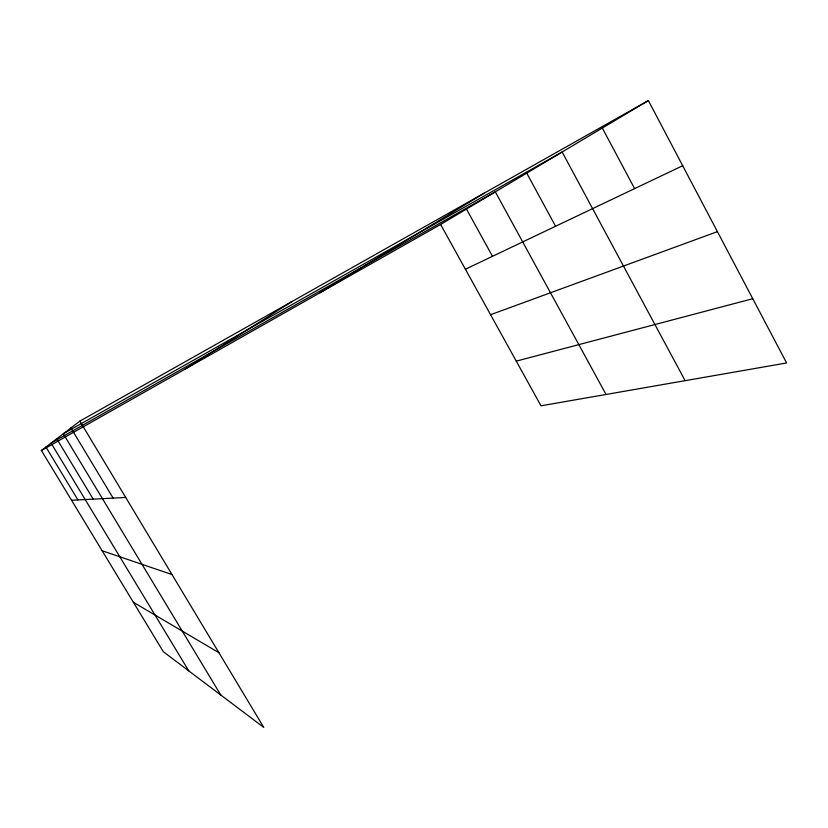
<?xml version="1.0" encoding="UTF-8"?>
<svg xmlns="http://www.w3.org/2000/svg" width="828" height="828" viewBox="0 0 828 828"><rect width="100%" height="100%" fill="white"/><g stroke="black" fill="none" stroke-linecap="round" stroke-linejoin="round"><path stroke-width="1.24" d="M79.871 421.121L263.77 727.419L163.354 651.74L41.4 450.504L79.871 421.121L648.376 100.581L786.6 362.964L540.995 405.813L440.62 224.471L648.376 100.581M184.768 369.329L292.284 301.351M320.001 292.77L484.018 193.245M41.4 450.504L440.62 224.471M465.388 269.224L682.686 165.714M490.569 314.712L717.421 231.654M516.268 361.143L752.755 298.711M71.55 500.257L125.701 497.462M102.154 550.765L171.986 574.539M133.37 602.266L218.923 652.723M188.805 670.918L51.067 443.115L495.341 191.848L606.055 394.459M45.933 447.037L77.946 499.926M220.817 695.054L63.311 433.769L562.14 152.01L685.118 380.673M56.77 438.768L93.212 499.139M70.918 427.952L113.136 498.104M466.474 209.06L492.484 256.318M526.743 173.114L555.567 226.261M602.329 128.04L634.6 188.618"/></g></svg>
